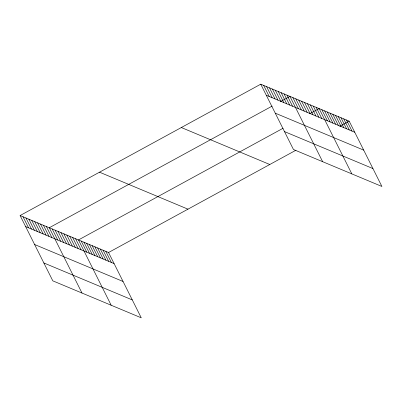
<?xml version="1.0" encoding="UTF-8"?>
<svg xmlns="http://www.w3.org/2000/svg" width="402" height="402" viewBox="0 0 402 402"><rect width="100%" height="100%" fill="white"/><g stroke="black" fill="none" stroke-linecap="round" stroke-linejoin="round"><path stroke-width="0.6" d="M20.1 215.542L108.55 252.511L141.253 317.811L52.803 280.842L20.1 215.542L260.747 84.189L349.197 121.158L381.9 186.458L293.45 149.489L260.747 84.189M272.174 106.083L49.29 227.738L81.988 293.043M280.531 101.52L289.937 96.39L322.64 161.689M283.073 128.263L78.475 239.939L111.178 305.244M309.721 113.721L319.128 108.585L351.825 173.89M108.55 252.511L295.907 150.242M339.796 126.288L349.197 121.158M266.295 95.264L354.745 132.233M275.254 113.158L363.704 150.127M284.49 131.595L372.94 168.564M181.332 127.534L269.787 164.503M99.515 172.192L187.965 209.161M25.648 226.617L114.098 263.586M34.607 244.511L123.057 281.48M43.838 262.948L132.293 299.917M346.464 120.012L352.011 131.092M343.73 118.871L349.278 129.946M340.996 117.731L346.544 128.806M338.263 116.585L343.81 127.665M335.529 115.444L341.077 126.519M332.796 114.299L338.343 125.379M330.062 113.158L335.61 124.233M327.328 112.017L332.876 123.092M324.595 110.872L330.142 121.952M321.861 109.731L327.404 120.806M316.208 107.369L321.756 118.444M313.289 106.148L318.836 117.223M310.369 104.927L315.917 116.002M307.45 103.706L312.997 114.786M304.53 102.485L310.078 113.565M301.611 101.269L307.158 112.344M298.691 100.048L304.239 111.123M295.777 98.827L301.319 109.902M292.857 97.606L298.405 108.686M287.018 95.168L292.566 106.244M284.098 93.947L289.646 105.022M281.179 92.726L286.726 103.806M278.259 91.505L283.807 102.585M275.34 90.289L280.887 101.364M272.425 89.068L277.968 100.143M269.506 87.847L275.053 98.922M266.586 86.626L272.134 97.706M263.667 85.41L269.214 96.485M105.816 251.366L111.364 262.446M103.083 250.225L108.63 261.3M100.349 249.079L105.897 260.159M97.616 247.939L103.163 259.014M94.882 246.798L100.43 257.873M92.148 245.652L97.696 256.732M89.415 244.511L94.957 255.587M86.681 243.366L92.224 254.446M83.948 242.225L89.49 253.3M81.209 241.084L86.757 252.16M75.561 238.718L81.103 249.798M72.641 237.502L78.184 248.577M69.722 236.281L75.269 247.356M66.802 235.059L72.35 246.135M63.883 233.838L69.43 244.918M60.963 232.622L66.511 243.697M58.044 231.401L63.591 242.476M55.124 230.18L60.672 241.255M52.21 228.959L57.752 240.034M46.371 226.522L51.918 237.597M43.451 225.301L48.999 236.376M40.532 224.08L46.079 235.155M37.612 222.859L43.16 233.939M34.693 221.638L40.24 232.718M31.773 220.422L37.321 231.497M28.859 219.201L34.401 230.276M25.939 217.979L31.487 229.055M23.02 216.758L28.567 227.839"/></g></svg>
